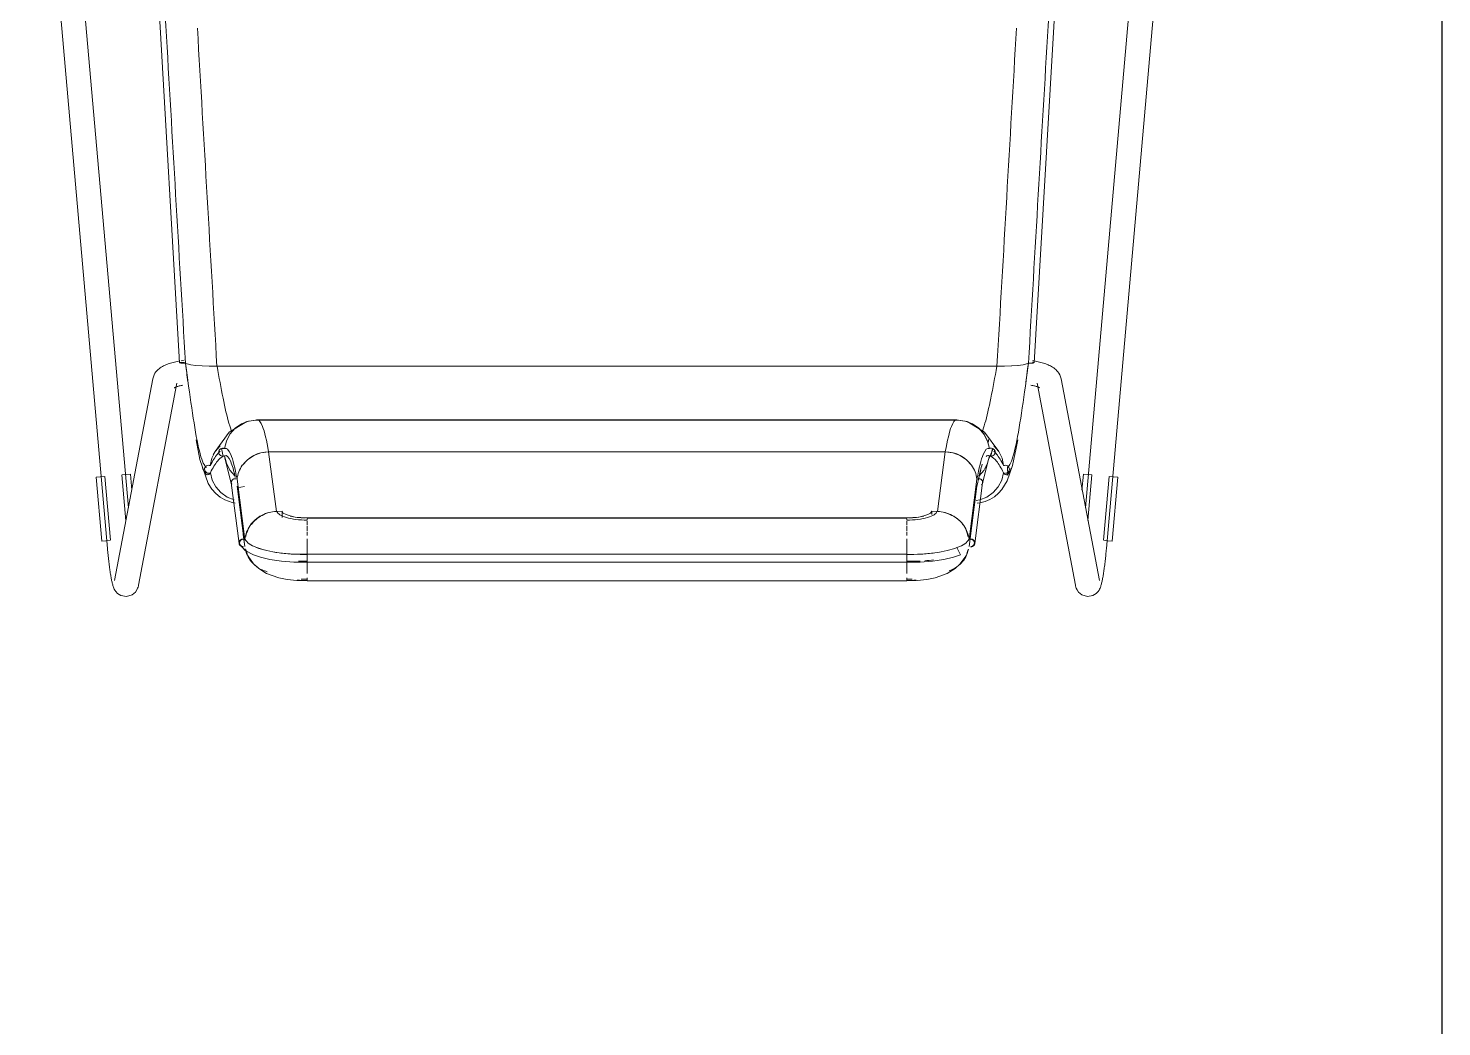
# Model space of a CAD drawing. Header units: millimetres. Extents: x 155927 to 317870, y -36033 to 97293.
# Drawn here: x 207195 to 207890, y 11252 to 11743 of the extents above; entities that cross this region are included whole.
import ezdxf

# ---------------------------------------------------------------- set-up
doc = ezdxf.new("R2010")
doc.units = ezdxf.units.MM
doc.header["$MEASUREMENT"] = 0
doc.layers.add('I-FURN', color=8, linetype='CONTINUOUS', lineweight=9)
doc.layers.add('I-WALL', color=7, linetype='CONTINUOUS', lineweight=9)

msp = doc.modelspace()

# ---------------------------------------------------------------- linework, layer by layer
at = {"layer": 'I-FURN'}
for p, q in [((207194.81, 11930.71), (207233.76, 11487.39)), ((207244.06, 11507.26), (207206.76, 11931.76)), ((207751.95, 11931.76), (207714.67, 11507.41)), ((207724.96, 11487.39), (207763.91, 11930.71)), ((207249.96, 11910.59), (207269.24, 11578.68)), ((207708.76, 11910.59), (207689.48, 11578.68)), ((207266.65, 11579.03), (207267.31, 11579.18)), ((207267.31, 11579.18), (207267.97, 11579.32)), ((207267.97, 11579.32), (207268.65, 11579.46)), ((207268.65, 11579.46), (207269.35, 11579.58)), ((207270.05, 11579.7), (207270.77, 11579.81)), ((207270.77, 11579.81), (207271.49, 11579.91)), ((207689.37, 11579.58), (207688.67, 11579.7)), ((207690.06, 11579.46), (207689.37, 11579.58)), ((207690.75, 11579.32), (207690.06, 11579.46)), ((207691.41, 11579.18), (207690.75, 11579.32)), ((207692.07, 11579.03), (207691.41, 11579.18)), ((207256.31, 11571.82), (207256.67, 11572.71)), ((207256.67, 11572.71), (207257.11, 11573.5)), ((207257.11, 11573.5), (207257.59, 11574.19)), ((207257.59, 11574.19), (207258.1, 11574.79)), ((207258.1, 11574.79), (207258.63, 11575.31)), ((207258.63, 11575.31), (207259.16, 11575.76)), ((207259.16, 11575.76), (207259.69, 11576.16)), ((207259.69, 11576.16), (207260.22, 11576.52)), ((207260.22, 11576.52), (207260.76, 11576.84)), ((207260.76, 11576.84), (207261.3, 11577.13)), ((207261.3, 11577.13), (207261.85, 11577.4)), ((207261.85, 11577.4), (207262.41, 11577.66)), ((207262.41, 11577.66), (207262.98, 11577.89)), ((207262.98, 11577.89), (207263.56, 11578.11)), ((207263.56, 11578.11), (207264.16, 11578.32)), ((207264.16, 11578.32), (207264.76, 11578.51)), ((207264.76, 11578.51), (207265.38, 11578.69)), ((207265.38, 11578.69), (207266.01, 11578.87)), ((207266.01, 11578.87), (207266.65, 11579.03)), ((207269.24, 11578.68), (207269.3, 11578.73)), ((207269.31, 11578.62), (207269.24, 11578.68)), ((207269.31, 11578.73), (207269.25, 11578.68)), ((207269.25, 11578.68), (207269.32, 11578.62)), ((207269.3, 11578.73), (207269.49, 11578.78)), ((207269.49, 11578.78), (207269.31, 11578.73)), ((207269.51, 11578.57), (207269.31, 11578.62)), ((207269.32, 11578.62), (207269.51, 11578.57)), ((207269.78, 11578.82), (207269.49, 11578.78)), ((207269.49, 11578.78), (207269.78, 11578.82)), ((207269.51, 11578.57), (207269.81, 11578.53)), ((207269.81, 11578.53), (207269.51, 11578.57)), ((207270.16, 11578.86), (207269.78, 11578.82)), ((207269.78, 11578.82), (207270.16, 11578.86)), ((207269.81, 11578.53), (207270.19, 11578.5)), ((207270.19, 11578.5), (207269.81, 11578.53)), ((207270.61, 11578.88), (207270.16, 11578.86)), ((207270.16, 11578.86), (207270.61, 11578.88)), ((207270.19, 11578.5), (207270.65, 11578.47)), ((207270.65, 11578.47), (207270.19, 11578.5)), ((207271.1, 11578.89), (207270.61, 11578.88)), ((207270.61, 11578.88), (207271.1, 11578.89)), ((207270.65, 11578.47), (207271.14, 11578.47)), ((207271.14, 11578.47), (207270.65, 11578.47)), ((207271.6, 11578.89), (207271.1, 11578.89)), ((207271.1, 11578.89), (207271.6, 11578.89)), ((207271.14, 11578.47), (207271.64, 11578.47)), ((207271.64, 11578.47), (207271.14, 11578.47)), ((207271.64, 11578.47), (207272.11, 11578.49)), ((207272.11, 11578.49), (207271.64, 11578.47)), ((207273.01, 11578.09), (207272.11, 11578.49)), ((207272.11, 11578.49), (207273.01, 11578.09)), ((207274.75, 11577.72), (207273.01, 11578.09)), ((207273.01, 11578.09), (207274.76, 11577.72)), ((207277.22, 11577.41), (207274.76, 11577.72)), ((207274.76, 11577.72), (207277.25, 11577.41)), ((207280.31, 11577.17), (207277.25, 11577.41)), ((207277.25, 11577.41), (207280.36, 11577.17)), ((207283.83, 11577.02), (207280.35, 11577.17)), ((207280.36, 11577.17), (207283.89, 11577.02)), ((207287.58, 11576.96), (207283.89, 11577.02)), ((207283.89, 11577.02), (207287.66, 11576.96)), ((207287.66, 11576.96), (207671.06, 11576.96)), ((207671.06, 11576.96), (207287.66, 11576.96)), ((207671.06, 11576.96), (207674.83, 11577.02)), ((207674.83, 11577.02), (207671.14, 11576.96)), ((207674.83, 11577.02), (207678.36, 11577.17)), ((207678.37, 11577.17), (207674.89, 11577.02)), ((207678.36, 11577.17), (207681.47, 11577.41)), ((207681.47, 11577.41), (207678.41, 11577.17)), ((207681.47, 11577.41), (207683.96, 11577.72)), ((207683.96, 11577.72), (207681.5, 11577.41)), ((207683.96, 11577.72), (207685.71, 11578.09)), ((207685.71, 11578.09), (207683.97, 11577.72)), ((207686.61, 11578.49), (207685.71, 11578.09)), ((207685.71, 11578.09), (207686.61, 11578.49)), ((207686.61, 11578.49), (207687.08, 11578.47)), ((207687.08, 11578.47), (207686.61, 11578.49)), ((207687.08, 11578.47), (207687.58, 11578.47)), ((207687.58, 11578.47), (207687.08, 11578.47)), ((207687.58, 11578.47), (207688.07, 11578.47)), ((207688.07, 11578.47), (207687.58, 11578.47)), ((207688.07, 11578.47), (207688.52, 11578.5)), ((207688.53, 11578.5), (207688.07, 11578.47)), ((207688.52, 11578.5), (207688.91, 11578.53)), ((207688.91, 11578.53), (207688.53, 11578.5)), ((207688.94, 11578.82), (207688.56, 11578.86)), ((207688.56, 11578.86), (207688.94, 11578.82)), ((207688.91, 11578.53), (207689.21, 11578.57)), ((207689.21, 11578.57), (207688.91, 11578.53)), ((207689.23, 11578.78), (207688.94, 11578.82)), ((207688.94, 11578.82), (207689.23, 11578.78)), ((207689.47, 11578.68), (207689.41, 11578.73)), ((207689.42, 11578.73), (207689.48, 11578.68)), ((207692.71, 11578.87), (207692.07, 11579.03)), ((207693.34, 11578.69), (207692.71, 11578.87)), ((207693.96, 11578.51), (207693.34, 11578.69)), ((207694.56, 11578.32), (207693.96, 11578.51)), ((207695.16, 11578.11), (207694.56, 11578.32)), ((207695.74, 11577.89), (207695.16, 11578.11)), ((207696.31, 11577.66), (207695.74, 11577.89)), ((207696.87, 11577.4), (207696.31, 11577.66)), ((207697.42, 11577.13), (207696.87, 11577.4)), ((207697.95, 11576.84), (207697.42, 11577.13)), ((207698.5, 11576.52), (207697.95, 11576.84)), ((207699.03, 11576.16), (207698.5, 11576.52)), ((207699.56, 11575.76), (207699.03, 11576.16)), ((207700.09, 11575.31), (207699.56, 11575.76)), ((207700.62, 11574.79), (207700.09, 11575.31)), ((207701.13, 11574.19), (207700.62, 11574.79)), ((207701.61, 11573.5), (207701.13, 11574.19)), ((207702.05, 11572.71), (207701.61, 11573.5)), ((207702.41, 11571.82), (207702.05, 11572.71)), ((207256.05, 11570.83), (207237.24, 11471.54)), ((207249.03, 11469.3), (207267.84, 11568.6)), ((207256.05, 11570.83), (207256.31, 11571.82)), ((207266.62, 11566.37), (207266.65, 11566.38)), ((207266.65, 11566.38), (207266.72, 11566.42)), ((207266.72, 11566.42), (207266.81, 11566.47)), ((207266.81, 11566.47), (207266.96, 11566.55)), ((207266.96, 11566.55), (207267.15, 11566.63)), ((207267.15, 11566.63), (207267.39, 11566.73)), ((207267.39, 11566.73), (207267.65, 11566.83)), ((207267.65, 11566.83), (207267.96, 11566.94)), ((207267.96, 11566.94), (207268.29, 11567.04)), ((207268.29, 11567.04), (207268.66, 11567.15)), ((207268.66, 11567.15), (207269.05, 11567.26)), ((207269.05, 11567.26), (207269.47, 11567.37)), ((207269.47, 11567.37), (207269.92, 11567.47)), ((207269.92, 11567.47), (207270.39, 11567.57)), ((207270.39, 11567.57), (207270.88, 11567.67)), ((207688.33, 11567.57), (207687.84, 11567.67)), ((207688.8, 11567.47), (207688.33, 11567.57)), ((207689.24, 11567.37), (207688.8, 11567.47)), ((207689.67, 11567.26), (207689.24, 11567.37)), ((207690.06, 11567.15), (207689.67, 11567.26)), ((207690.43, 11567.04), (207690.06, 11567.15)), ((207690.76, 11566.94), (207690.43, 11567.04)), ((207691.07, 11566.83), (207690.76, 11566.94)), ((207690.88, 11568.6), (207709.69, 11469.3)), ((207691.33, 11566.73), (207691.07, 11566.83)), ((207691.57, 11566.63), (207691.33, 11566.73)), ((207691.76, 11566.55), (207691.57, 11566.63)), ((207691.91, 11566.47), (207691.76, 11566.55)), ((207692, 11566.42), (207691.91, 11566.47)), ((207692.07, 11566.38), (207692, 11566.42)), ((207692.1, 11566.37), (207692.07, 11566.38)), ((207702.67, 11570.83), (207702.41, 11571.82)), ((207721.48, 11471.54), (207702.67, 11570.83)), ((207293.66, 11544.63), (207286.68, 11535.09)), ((207302.32, 11549.74), (207293.66, 11544.63)), ((207296.47, 11546.45), (207293.96, 11543.58)), ((207293.97, 11543.57), (207296.47, 11546.44)), ((207299.61, 11548.62), (207296.47, 11546.45)), ((207296.47, 11546.44), (207299.61, 11548.61)), ((207302.47, 11549.81), (207299.29, 11548.44)), ((207299.61, 11548.61), (207303.18, 11549.98)), ((207303.18, 11549.98), (207299.61, 11548.62)), ((207307.51, 11550.61), (207302.47, 11549.81)), ((207306.97, 11550.46), (207303.18, 11549.98)), ((207303.18, 11549.98), (207306.97, 11550.45)), ((207306.97, 11550.46), (207651.75, 11550.46)), ((207651.75, 11550.46), (207306.97, 11550.46)), ((207346.41, 11550.61), (207307.5, 11550.61)), ((207651.21, 11550.61), (207346.41, 11550.61)), ((207651.21, 11550.61), (207656.25, 11549.81)), ((207655.54, 11549.98), (207651.75, 11550.46)), ((207651.75, 11550.45), (207655.54, 11549.98)), ((207655.54, 11549.98), (207659.11, 11548.61)), ((207659.11, 11548.62), (207655.54, 11549.98)), ((207656.25, 11549.81), (207659.43, 11548.44)), ((207656.4, 11549.74), (207665.05, 11544.63)), ((207662.25, 11546.45), (207659.11, 11548.62)), ((207659.11, 11548.61), (207662.25, 11546.44)), ((207664.76, 11543.58), (207662.25, 11546.45)), ((207662.25, 11546.44), (207664.75, 11543.57)), ((207665.05, 11544.63), (207672.04, 11535.09)), ((207277.35, 11540.76), (207279.25, 11531.1)), ((207289.13, 11537.85), (207286.73, 11535.01)), ((207286.74, 11535.01), (207289.13, 11537.85)), ((207292.21, 11540.18), (207291.32, 11536.47)), ((207293.96, 11543.58), (207292.21, 11540.18)), ((207292.21, 11540.18), (207293.97, 11543.57)), ((207664.75, 11543.57), (207666.5, 11540.18)), ((207666.51, 11540.18), (207664.76, 11543.58)), ((207667.4, 11536.47), (207666.51, 11540.18)), ((207669.58, 11537.85), (207671.98, 11535.01)), ((207671.99, 11535.01), (207669.59, 11537.85)), ((207680.63, 11536.7), (207681.37, 11540.76)), ((207279.25, 11531.1), (207283.24, 11519.38)), ((207284.31, 11528.08), (207285.1, 11531.69)), ((207285.09, 11531.69), (207284.31, 11528.08)), ((207286.73, 11535.01), (207285.09, 11531.69)), ((207285.1, 11531.69), (207286.74, 11535.01)), ((207286.68, 11535.09), (207285.79, 11533.34)), ((207288.54, 11535.2), (207288.47, 11534.71)), ((207288.47, 11534.71), (207288.54, 11534.22)), ((207288.48, 11534.71), (207288.54, 11535.2)), ((207288.54, 11534.22), (207288.48, 11534.71)), ((207288.54, 11535.2), (207288.73, 11535.66)), ((207288.73, 11535.66), (207288.54, 11535.2)), ((207288.73, 11533.76), (207288.54, 11534.22)), ((207288.54, 11534.22), (207288.73, 11533.76)), ((207288.73, 11535.66), (207289.03, 11536.07)), ((207289.02, 11536.07), (207288.73, 11535.66)), ((207289.03, 11533.36), (207288.73, 11533.76)), ((207288.73, 11533.76), (207289.02, 11533.36)), ((207289.41, 11536.38), (207289.02, 11536.07)), ((207289.02, 11533.36), (207289.41, 11533.04)), ((207289.03, 11536.07), (207289.41, 11536.38)), ((207289.41, 11533.05), (207289.03, 11533.36)), ((207289.41, 11536.38), (207289.86, 11536.58)), ((207289.86, 11536.58), (207289.41, 11536.38)), ((207289.86, 11532.84), (207289.41, 11533.05)), ((207289.41, 11533.04), (207289.86, 11532.84)), ((207292.38, 11536.48), (207289.5, 11536.43)), ((207289.8, 11536.57), (207290.64, 11532.68)), ((207290.35, 11536.67), (207289.86, 11536.58)), ((207289.86, 11536.58), (207290.35, 11536.66)), ((207290.35, 11532.76), (207289.86, 11532.84)), ((207289.86, 11532.84), (207290.35, 11532.76)), ((207290.85, 11536.63), (207290.35, 11536.67)), ((207290.35, 11536.66), (207290.85, 11536.63)), ((207290.85, 11532.8), (207290.35, 11532.76)), ((207290.35, 11532.76), (207290.85, 11532.8)), ((207290.85, 11536.63), (207291.32, 11536.46)), ((207291.32, 11536.47), (207290.85, 11536.63)), ((207291.32, 11532.96), (207290.85, 11532.8)), ((207290.85, 11532.8), (207291.32, 11532.96)), ((207291.32, 11532.96), (207292.21, 11529.25)), ((207291.67, 11531.11), (207291.35, 11532.98)), ((207294.64, 11519.5), (207291.67, 11531.11)), ((207302.57, 11530.99), (207300.09, 11528.25)), ((207305.69, 11533.06), (207302.57, 11530.99)), ((207309.23, 11534.38), (207305.69, 11533.06)), ((207313, 11534.86), (207309.23, 11534.38)), ((207316.86, 11505.58), (207313, 11534.86)), ((207313, 11534.86), (207645.72, 11534.86)), ((207645.72, 11534.86), (207313, 11534.86)), ((207645.72, 11534.86), (207641.86, 11505.58)), ((207649.49, 11534.38), (207645.72, 11534.86)), ((207653.03, 11533.06), (207649.49, 11534.38)), ((207656.14, 11530.99), (207653.03, 11533.06)), ((207658.63, 11528.25), (207656.14, 11530.99)), ((207664.08, 11519.5), (207667.05, 11531.11)), ((207666.51, 11529.25), (207667.4, 11532.96)), ((207667.05, 11531.11), (207669.22, 11536.43)), ((207667.4, 11536.46), (207667.87, 11536.63)), ((207667.87, 11536.63), (207667.4, 11536.47)), ((207667.87, 11532.8), (207667.4, 11532.96)), ((207667.4, 11532.96), (207667.87, 11532.8)), ((207668.37, 11536.67), (207667.87, 11536.63)), ((207667.87, 11536.63), (207668.37, 11536.66)), ((207668.37, 11532.76), (207667.87, 11532.8)), ((207667.87, 11532.8), (207668.37, 11532.76)), ((207668.08, 11532.68), (207668.92, 11536.57)), ((207668.86, 11536.58), (207668.37, 11536.67)), ((207668.37, 11536.66), (207668.86, 11536.58)), ((207668.86, 11532.84), (207668.37, 11532.76)), ((207668.37, 11532.76), (207668.86, 11532.84)), ((207668.86, 11536.58), (207669.31, 11536.38)), ((207669.31, 11536.38), (207668.86, 11536.58)), ((207669.31, 11533.05), (207668.86, 11532.84)), ((207668.86, 11532.84), (207669.31, 11533.04)), ((207669.31, 11536.38), (207669.69, 11536.07)), ((207669.7, 11536.07), (207669.31, 11536.38)), ((207669.69, 11533.36), (207669.31, 11533.05)), ((207669.31, 11533.04), (207669.7, 11533.36)), ((207669.69, 11536.07), (207669.99, 11535.66)), ((207669.99, 11533.76), (207669.69, 11533.36)), ((207669.99, 11535.66), (207669.7, 11536.07)), ((207669.7, 11533.36), (207669.99, 11533.76)), ((207669.99, 11535.66), (207670.17, 11535.2)), ((207670.18, 11535.2), (207669.99, 11535.66)), ((207670.17, 11534.22), (207669.99, 11533.76)), ((207669.99, 11533.76), (207670.18, 11534.22)), ((207670.17, 11535.2), (207670.24, 11534.71)), ((207670.24, 11534.71), (207670.17, 11534.22)), ((207670.25, 11534.71), (207670.18, 11535.2)), ((207670.18, 11534.22), (207670.25, 11534.71)), ((207671.98, 11535.01), (207673.62, 11531.69)), ((207673.63, 11531.69), (207671.99, 11535.01)), ((207672.04, 11535.09), (207672.93, 11533.34)), ((207673.62, 11531.69), (207674.41, 11528.08)), ((207674.41, 11528.08), (207673.63, 11531.69)), ((207678.74, 11528.18), (207680.63, 11536.7)), ((207240.86, 11523.52), (207242.85, 11500.92)), ((207240.99, 11523.53), (207243.05, 11523.71)), ((207243.05, 11523.71), (207245.09, 11523.89)), ((207245.79, 11516), (207245.09, 11523.89)), ((207281.48, 11526.29), (207281.54, 11526.78)), ((207281.54, 11526.78), (207281.48, 11526.29)), ((207281.56, 11525.81), (207281.48, 11526.29)), ((207281.48, 11526.29), (207281.55, 11525.81)), ((207281.54, 11526.78), (207281.73, 11527.24)), ((207281.72, 11527.24), (207281.54, 11526.78)), ((207281.55, 11525.81), (207281.75, 11525.35)), ((207281.75, 11525.36), (207281.56, 11525.81)), ((207282.01, 11527.64), (207281.72, 11527.24)), ((207281.73, 11527.24), (207282.01, 11527.64)), ((207282.05, 11524.96), (207281.75, 11525.36)), ((207281.75, 11525.35), (207282.05, 11524.96)), ((207282.01, 11527.64), (207282.39, 11527.96)), ((207282.39, 11527.96), (207282.01, 11527.64)), ((207282.44, 11524.65), (207282.05, 11524.96)), ((207282.05, 11524.96), (207282.44, 11524.65)), ((207282.39, 11527.96), (207282.84, 11528.17)), ((207282.84, 11528.17), (207282.39, 11527.96)), ((207282.9, 11524.46), (207282.44, 11524.65)), ((207282.44, 11524.65), (207282.89, 11524.46)), ((207282.84, 11528.17), (207283.33, 11528.26)), ((207283.33, 11528.26), (207282.84, 11528.17)), ((207282.89, 11524.46), (207283.39, 11524.38)), ((207283.39, 11524.38), (207282.9, 11524.46)), ((207283.33, 11528.26), (207283.83, 11528.23)), ((207283.83, 11528.23), (207283.33, 11528.26)), ((207283.89, 11524.43), (207283.39, 11524.38)), ((207283.39, 11524.38), (207283.89, 11524.42)), ((207283.83, 11528.23), (207284.31, 11528.08)), ((207284.31, 11528.08), (207283.83, 11528.23)), ((207284.36, 11524.59), (207283.89, 11524.43)), ((207283.89, 11524.42), (207284.36, 11524.59)), ((207284.36, 11524.59), (207285.26, 11520.96)), ((207292.21, 11529.25), (207293.96, 11525.85)), ((207293.96, 11525.85), (207296.47, 11522.98)), ((207662.25, 11522.98), (207664.76, 11525.85)), ((207663.25, 11525.88), (207662.49, 11523.44)), ((207665, 11526.22), (207666.51, 11529.25)), ((207673.46, 11520.96), (207674.36, 11524.59)), ((207674.83, 11524.43), (207674.36, 11524.59)), ((207674.36, 11524.59), (207674.83, 11524.42)), ((207674.41, 11528.08), (207674.89, 11528.23)), ((207674.89, 11528.23), (207674.41, 11528.08)), ((207674.89, 11528.23), (207675.39, 11528.26)), ((207675.39, 11528.26), (207674.89, 11528.23)), ((207675.27, 11523.67), (207676.44, 11523.35)), ((207675.82, 11524.46), (207675.33, 11524.38)), ((207675.33, 11524.38), (207675.83, 11524.46)), ((207675.39, 11528.26), (207675.88, 11528.17)), ((207675.88, 11528.17), (207675.39, 11528.26)), ((207676.28, 11524.65), (207675.82, 11524.46)), ((207675.83, 11524.46), (207676.28, 11524.65)), ((207675.88, 11528.17), (207676.33, 11527.96)), ((207676.33, 11527.96), (207675.88, 11528.17)), ((207676.07, 11520.55), (207678.74, 11528.18)), ((207676.44, 11523.35), (207676.24, 11527.19)), ((207676.67, 11524.96), (207676.28, 11524.65)), ((207676.28, 11524.65), (207676.67, 11524.96)), ((207676.33, 11527.96), (207676.7, 11527.64)), ((207676.71, 11527.64), (207676.33, 11527.96)), ((207676.97, 11525.36), (207676.67, 11524.96)), ((207676.67, 11524.96), (207676.97, 11525.35)), ((207676.7, 11527.64), (207676.99, 11527.24)), ((207677, 11527.24), (207676.71, 11527.64)), ((207677.16, 11525.81), (207676.97, 11525.36)), ((207676.97, 11525.35), (207677.17, 11525.81)), ((207676.99, 11527.24), (207677.18, 11526.78)), ((207677.18, 11526.78), (207677, 11527.24)), ((207677.23, 11526.29), (207677.16, 11525.81)), ((207677.17, 11525.81), (207677.24, 11526.29)), ((207677.18, 11526.78), (207677.23, 11526.29)), ((207677.24, 11526.29), (207677.18, 11526.78)), ((207713.63, 11523.89), (207712.93, 11516)), ((207713.63, 11523.89), (207715.67, 11523.71)), ((207715.67, 11523.71), (207717.73, 11523.53)), ((207715.88, 11501.04), (207717.86, 11523.52)), ((207228.18, 11522.41), (207230.23, 11522.59)), ((207230.94, 11491), (207228.18, 11522.41)), ((207230.23, 11522.59), (207232.29, 11522.77)), ((207235.18, 11491.37), (207232.42, 11522.78)), ((207283.24, 11519.38), (207285.06, 11516.56)), ((207285.06, 11516.56), (207287.05, 11514.32)), ((207285.26, 11520.96), (207287, 11517.64)), ((207287, 11517.64), (207289.48, 11514.81)), ((207294.68, 11520.28), (207294.61, 11519.81)), ((207294.61, 11519.81), (207294.68, 11519.34)), ((207294.63, 11519.58), (207298.48, 11489.8)), ((207294.87, 11520.72), (207294.68, 11520.28)), ((207294.68, 11519.34), (207294.87, 11518.9)), ((207295.16, 11521.1), (207294.87, 11520.72)), ((207295.55, 11521.4), (207295.16, 11521.1)), ((207296, 11521.6), (207295.55, 11521.4)), ((207296.49, 11521.67), (207296, 11521.6)), ((207296.47, 11522.98), (207296.59, 11522.87)), ((207296.99, 11521.64), (207296.49, 11521.67)), ((207301.3, 11491.78), (207297.46, 11521.48)), ((207297.48, 11517.93), (207301.32, 11488.24)), ((207297.6, 11517.15), (207301.09, 11517.84)), ((207657.4, 11488.24), (207661.24, 11517.93)), ((207657.42, 11491.78), (207661.26, 11521.48)), ((207660.24, 11489.8), (207664.09, 11519.58)), ((207662.49, 11523.44), (207661.12, 11517.15)), ((207662.23, 11521.67), (207661.73, 11521.64)), ((207662.72, 11521.6), (207662.23, 11521.67)), ((207663.17, 11521.4), (207662.72, 11521.6)), ((207663.56, 11521.1), (207663.17, 11521.4)), ((207663.85, 11520.72), (207663.56, 11521.1)), ((207663.56, 11518.51), (207663.85, 11518.9)), ((207664.04, 11520.28), (207663.85, 11520.72)), ((207663.85, 11518.9), (207664.04, 11519.34)), ((207664.11, 11519.81), (207664.04, 11520.28)), ((207664.04, 11519.34), (207664.11, 11519.81)), ((207669.24, 11514.81), (207671.72, 11517.64)), ((207671.72, 11517.64), (207673.46, 11520.96)), ((207673.57, 11516.43), (207676.07, 11520.55)), ((207726.3, 11522.78), (207723.54, 11491.37)), ((207726.43, 11522.77), (207728.49, 11522.59)), ((207730.54, 11522.41), (207727.78, 11491)), ((207728.49, 11522.59), (207730.54, 11522.41)), ((207287.05, 11514.32), (207289.22, 11512.54)), ((207289.22, 11512.54), (207291.49, 11511.2)), ((207289.48, 11514.81), (207292.57, 11512.64)), ((207291.49, 11511.2), (207295.09, 11509.9)), ((207292.57, 11512.64), (207296.08, 11511.24)), ((207295.09, 11509.9), (207296.6, 11509.71)), ((207662.63, 11511.25), (207660.89, 11510.87)), ((207660.9, 11510.87), (207662.64, 11511.24)), ((207661.36, 11509.58), (207662.78, 11509.73)), ((207662.64, 11511.24), (207666.15, 11512.64)), ((207662.78, 11509.73), (207665.29, 11510.38)), ((207665.29, 11510.38), (207667.65, 11511.41)), ((207666.15, 11512.64), (207669.24, 11514.81)), ((207667.65, 11511.41), (207669.85, 11512.79)), ((207669.85, 11512.79), (207671.83, 11514.47)), ((207671.83, 11514.47), (207673.57, 11516.43)), ((207319.58, 11505.65), (207316.86, 11505.58)), ((207319.58, 11505.65), (207319.58, 11502.64)), ((207320.22, 11504.79), (207319.58, 11505.65)), ((207319.58, 11505.63), (207319.58, 11502.64)), ((207321.57, 11504), (207320.22, 11504.79)), ((207323.55, 11503.33), (207321.57, 11504)), ((207326.05, 11502.82), (207323.55, 11503.33)), ((207328.9, 11502.5), (207326.05, 11502.82)), ((207632.67, 11502.82), (207629.82, 11502.5)), ((207635.17, 11503.33), (207632.67, 11502.82)), ((207637.15, 11504), (207635.17, 11503.33)), ((207638.5, 11504.79), (207637.15, 11504)), ((207639.14, 11505.65), (207638.5, 11504.79)), ((207639.14, 11503.98), (207639.14, 11505.65)), ((207641.86, 11505.58), (207639.14, 11505.65)), ((207639.14, 11503.98), (207639.14, 11505.63)), ((207331.93, 11502.39), (207328.9, 11502.5)), ((207626.79, 11502.39), (207331.93, 11502.39)), ((207331.93, 11502.33), (207626.79, 11502.33)), ((207331.93, 11499.2), (207331.93, 11500.8)), ((207331.93, 11499.15), (207331.93, 11499)), ((207331.93, 11496.02), (207331.93, 11498.48)), ((207629.82, 11502.5), (207626.79, 11502.39)), ((207626.79, 11500.8), (207626.79, 11499.2)), ((207626.79, 11499), (207626.79, 11499.15)), ((207626.79, 11498.48), (207626.79, 11496.02)), ((207232.99, 11491.17), (207230.94, 11491)), ((207235.05, 11491.36), (207232.99, 11491.17)), ((207301.39, 11486.4), (207298.84, 11489.3)), ((207301.17, 11489.43), (207300.55, 11494.21)), ((207331.93, 11493.65), (207331.93, 11495.49)), ((207331.93, 11488.47), (207331.93, 11492.03)), ((207626.79, 11495.49), (207626.79, 11493.65)), ((207626.79, 11492.03), (207626.79, 11488.47)), ((207657.85, 11491.77), (207658.17, 11494.21)), ((207725.73, 11491.17), (207723.67, 11491.36)), ((207727.78, 11491), (207725.73, 11491.17)), ((207233.77, 11487.23), (207233.76, 11487.39)), ((207233.84, 11486.48), (207233.77, 11487.23)), ((207233.91, 11485.73), (207233.84, 11486.48)), ((207233.98, 11484.98), (207233.91, 11485.73)), ((207234.06, 11484.24), (207233.98, 11484.98)), ((207234.13, 11483.5), (207234.06, 11484.24)), ((207234.21, 11482.76), (207234.13, 11483.5)), ((207234.29, 11482.04), (207234.21, 11482.76)), ((207234.37, 11481.32), (207234.29, 11482.04)), ((207305.5, 11484.22), (207301.39, 11486.4)), ((207302.96, 11483.61), (207302.86, 11483.81)), ((207305.64, 11479.71), (207302.96, 11483.61)), ((207308.96, 11483.05), (207305.5, 11484.22)), ((207307.26, 11487.76), (207310.7, 11486.66)), ((207313.65, 11481.95), (207308.96, 11483.05)), ((207310.7, 11486.66), (207315.13, 11485.69)), ((207319.27, 11481.11), (207313.65, 11481.95)), ((207315.13, 11485.69), (207319.15, 11485.1)), ((207319.15, 11485.1), (207325.71, 11484.57)), ((207325.71, 11484.57), (207331.93, 11484.49)), ((207331.93, 11488.27), (207331.93, 11484.46)), ((207331.93, 11484.46), (207331.93, 11488.27)), ((207626.79, 11484.49), (207331.93, 11484.49)), ((207331.93, 11480.53), (207331.93, 11484.48)), ((207331.93, 11484.48), (207331.93, 11484.38)), ((207331.93, 11484.38), (207331.93, 11484.16)), ((207331.93, 11484.16), (207331.93, 11483.82)), ((207331.93, 11483.82), (207331.93, 11483.41)), ((207331.93, 11483.41), (207331.93, 11482.93)), ((207331.93, 11482.93), (207331.93, 11482.43)), ((207331.93, 11482.43), (207331.93, 11481.94)), ((207331.93, 11481.94), (207331.93, 11481.49)), ((207626.79, 11484.46), (207626.79, 11488.27)), ((207626.79, 11488.27), (207626.79, 11484.46)), ((207626.79, 11484.38), (207626.79, 11480.53)), ((207626.79, 11484.16), (207626.79, 11484.38)), ((207626.79, 11483.82), (207626.79, 11484.16)), ((207626.79, 11483.41), (207626.79, 11483.82)), ((207626.79, 11482.93), (207626.79, 11483.41)), ((207626.79, 11482.43), (207626.79, 11482.93)), ((207626.79, 11481.94), (207626.79, 11482.43)), ((207626.79, 11481.49), (207626.79, 11481.94)), ((207639.45, 11481.11), (207645.07, 11481.95)), ((207645.07, 11481.95), (207649.76, 11483.05)), ((207649.76, 11483.05), (207653.21, 11484.22)), ((207653.21, 11484.22), (207651.46, 11487.76)), ((207653.08, 11479.71), (207655.76, 11483.61)), ((207655.76, 11483.61), (207655.86, 11483.81)), ((207724.35, 11481.32), (207724.43, 11482.04)), ((207724.43, 11482.04), (207724.51, 11482.76)), ((207724.51, 11482.76), (207724.59, 11483.5)), ((207724.59, 11483.5), (207724.66, 11484.24)), ((207724.66, 11484.24), (207724.74, 11484.98)), ((207724.74, 11484.98), (207724.81, 11485.73)), ((207724.81, 11485.73), (207724.88, 11486.48)), ((207724.88, 11486.48), (207724.95, 11487.23)), ((207724.95, 11487.23), (207724.96, 11487.39)), ((207234.45, 11480.61), (207234.37, 11481.32)), ((207234.54, 11479.91), (207234.45, 11480.61)), ((207234.62, 11479.22), (207234.54, 11479.91)), ((207234.71, 11478.55), (207234.62, 11479.22)), ((207234.8, 11477.88), (207234.71, 11478.55)), ((207234.89, 11477.24), (207234.8, 11477.88)), ((207234.98, 11476.6), (207234.89, 11477.24)), ((207235.07, 11475.98), (207234.98, 11476.6)), ((207235.16, 11475.38), (207235.07, 11475.98)), ((207235.25, 11474.79), (207235.16, 11475.38)), ((207308.12, 11477.42), (207305.64, 11479.71)), ((207312, 11475.03), (207308.12, 11477.42)), ((207318.05, 11472.9), (207312, 11475.03)), ((207325.39, 11480.62), (207319.27, 11481.11)), ((207331.93, 11480.53), (207325.39, 11480.62)), ((207331.93, 11481.49), (207331.93, 11481.1)), ((207331.93, 11481.1), (207331.93, 11480.79)), ((207331.93, 11480.79), (207331.93, 11480.6)), ((207331.93, 11480.77), (207331.93, 11477.75)), ((207331.93, 11477.76), (207331.93, 11480.77)), ((207331.93, 11480.6), (207331.93, 11480.53)), ((207331.93, 11480.53), (207626.79, 11480.53)), ((207331.93, 11475.01), (207331.93, 11477.59)), ((207626.79, 11481.1), (207626.79, 11481.49)), ((207626.79, 11480.79), (207626.79, 11481.1)), ((207626.79, 11480.6), (207626.79, 11480.79)), ((207626.79, 11477.75), (207626.79, 11480.77)), ((207626.79, 11480.77), (207626.79, 11477.76)), ((207626.79, 11480.53), (207633.33, 11480.62)), ((207626.79, 11480.53), (207626.79, 11480.6)), ((207626.79, 11477.59), (207626.79, 11475.01)), ((207633.33, 11480.62), (207639.45, 11481.11)), ((207640.67, 11472.9), (207646.72, 11475.03)), ((207646.72, 11475.03), (207650.6, 11477.42)), ((207650.6, 11477.42), (207653.08, 11479.71)), ((207723.47, 11474.79), (207723.56, 11475.38)), ((207723.56, 11475.38), (207723.65, 11475.98)), ((207723.65, 11475.98), (207723.74, 11476.6)), ((207723.74, 11476.6), (207723.83, 11477.24)), ((207723.83, 11477.24), (207723.92, 11477.88)), ((207723.92, 11477.88), (207724.01, 11478.55)), ((207724.01, 11478.55), (207724.1, 11479.22)), ((207724.1, 11479.22), (207724.18, 11479.91)), ((207724.18, 11479.91), (207724.27, 11480.61)), ((207724.27, 11480.61), (207724.35, 11481.32)), ((207235.34, 11474.22), (207235.25, 11474.79)), ((207235.44, 11473.67), (207235.34, 11474.22)), ((207235.53, 11473.14), (207235.44, 11473.67)), ((207235.62, 11472.63), (207235.53, 11473.14)), ((207235.72, 11472.13), (207235.62, 11472.63)), ((207235.81, 11471.65), (207235.72, 11472.13)), ((207235.91, 11471.19), (207235.81, 11471.65)), ((207236.01, 11470.75), (207235.91, 11471.19)), ((207236.11, 11470.32), (207236.01, 11470.75)), ((207236.21, 11469.91), (207236.11, 11470.32)), ((207236.32, 11469.51), (207236.21, 11469.91)), ((207236.44, 11469.11), (207236.32, 11469.51)), ((207236.56, 11468.72), (207236.44, 11469.11)), ((207236.7, 11468.31), (207236.56, 11468.72)), ((207236.87, 11467.88), (207236.7, 11468.31)), ((207237.09, 11467.41), (207236.87, 11467.88)), ((207248.59, 11467.75), (207248.8, 11468.37)), ((207248.8, 11468.37), (207248.94, 11468.89)), ((207248.94, 11468.89), (207249.03, 11469.3)), ((207322.08, 11472.11), (207318.05, 11472.9)), ((207326.9, 11471.6), (207322.08, 11472.11)), ((207331.93, 11471.49), (207326.9, 11471.6)), ((207331.93, 11471.51), (207331.93, 11472.98)), ((207331.93, 11471.66), (207331.93, 11471.49)), ((207331.93, 11471.49), (207626.79, 11471.49)), ((207626.79, 11472.98), (207626.79, 11471.51)), ((207626.79, 11471.49), (207626.79, 11471.66)), ((207626.79, 11471.49), (207631.82, 11471.6)), ((207631.82, 11471.6), (207636.64, 11472.11)), ((207636.64, 11472.11), (207640.67, 11472.9)), ((207709.78, 11468.89), (207709.69, 11469.3)), ((207709.92, 11468.37), (207709.78, 11468.89)), ((207710.13, 11467.75), (207709.92, 11468.37)), ((207721.63, 11467.41), (207721.85, 11467.88)), ((207721.85, 11467.88), (207722.02, 11468.31)), ((207722.02, 11468.31), (207722.16, 11468.72)), ((207722.16, 11468.72), (207722.28, 11469.11)), ((207722.28, 11469.11), (207722.4, 11469.51)), ((207722.4, 11469.51), (207722.51, 11469.91)), ((207722.51, 11469.91), (207722.61, 11470.32)), ((207722.61, 11470.32), (207722.71, 11470.75)), ((207722.71, 11470.75), (207722.81, 11471.19)), ((207722.81, 11471.19), (207722.9, 11471.65)), ((207722.9, 11471.65), (207723, 11472.13)), ((207723, 11472.13), (207723.1, 11472.63)), ((207723.1, 11472.63), (207723.19, 11473.14)), ((207723.19, 11473.14), (207723.28, 11473.67)), ((207723.28, 11473.67), (207723.38, 11474.22)), ((207723.38, 11474.22), (207723.47, 11474.79)), ((207237.39, 11466.85), (207237.09, 11467.41)), ((207237.87, 11466.15), (207237.39, 11466.85)), ((207238.73, 11465.24), (207237.87, 11466.15)), ((207240.38, 11464.2), (207238.73, 11465.24)), ((207243.14, 11463.71), (207240.38, 11464.2)), ((207245.89, 11464.55), (207243.14, 11463.71)), ((207245.89, 11464.55), (207247.47, 11465.87)), ((207247.47, 11465.87), (207248.21, 11466.95)), ((207248.21, 11466.95), (207248.59, 11467.75)), ((207710.5, 11466.95), (207710.13, 11467.75)), ((207711.25, 11465.87), (207710.5, 11466.95)), ((207712.83, 11464.55), (207711.25, 11465.87)), ((207712.83, 11464.55), (207715.58, 11463.71)), ((207715.58, 11463.71), (207718.34, 11464.2)), ((207718.34, 11464.2), (207719.99, 11465.24)), ((207719.99, 11465.24), (207720.85, 11466.15)), ((207720.85, 11466.15), (207721.33, 11466.85)), ((207721.33, 11466.85), (207721.63, 11467.41))]:
    msp.add_line(p, q, dxfattribs=at)
for centre, major_axis, ratio, start_param, end_param in [((207313.13, 11519.79), (-15.78, 0), 0.955139, 4.720632, 5.68731), ((207645.59, 11519.79), (-15.78, 0), 0.955139, 3.737469, 4.704147), ((207313.13, 11519.79), (-15.78, 0), 0.955139, 5.929149, 6.170649), ((207313.13, 11519.79), (-15.78, 0), 0.955139, 5.687432, 5.928979), ((207645.59, 11519.79), (-15.78, 0), 0.955139, 3.495799, 3.737346), ((207645.59, 11519.79), (-15.78, 0), 0.955139, 3.254129, 3.495629), ((207296.58, 11519.81), (-1.96, 0), 0.955139, 4.501447, 6.790779), ((207662.14, 11519.81), (-1.96, 0), 0.955139, 2.379629, 4.923331), ((207331.93, 11487.24), (0, -15.75), 0.000004, 3.431839, 3.614078), ((207626.79, 11487.24), (0, -15.75), 0.000004, 2.669107, 2.851347), ((207331.93, 11475.77), (-12.4, 0), 0.287441, 1.332781, 1.570796), ((207626.79, 11475.77), (12.4, 0), 0.287441, 4.712389, 4.932602)]:
    msp.add_ellipse(centre, major_axis=major_axis, ratio=ratio, start_param=start_param, end_param=end_param, dxfattribs=at)
for points in [[(207272.11, 11578.49), (207268.89, 11633.72), (207262.45, 11744.32), (207256.01, 11855.08), (207252.79, 11910.49)], [(207686.61, 11578.49), (207689.83, 11633.72), (207696.27, 11744.32), (207702.71, 11855.08), (207705.93, 11910.49)], [(207287.58, 11576.96), (207284.39, 11632.32), (207281.19, 11687.74), (207277.99, 11743.2)], [(207680.72, 11743.2), (207677.53, 11687.74), (207674.33, 11632.32), (207671.14, 11576.96)], [(207272.13, 11578.48), (207272.51, 11575.42), (207272.9, 11572.32), (207273.29, 11569.27)], [(207686.59, 11578.48), (207686.2, 11575.35), (207685.8, 11572.19), (207685.41, 11569.08)], [(207307.5, 11550.61), (207307.33, 11550.61), (207307.15, 11550.56), (207306.97, 11550.45)], [(207651.75, 11550.45), (207651.57, 11550.56), (207651.39, 11550.61), (207651.21, 11550.61)], [(207667.01, 11540.93), (207666.96, 11540.46), (207666.9, 11539.99), (207666.84, 11539.53)], [(207291.32, 11536.46), (207292.34, 11537.01), (207294.39, 11535.05), (207296.43, 11526.98), (207297.46, 11521.48)], [(207667.4, 11536.46), (207666.38, 11537.01), (207664.33, 11535.05), (207662.29, 11526.98), (207661.26, 11521.48)], [(207667.4, 11532.96), (207666.86, 11533.25), (207666.31, 11533.11), (207665.77, 11532.54)], [(207663.87, 11528.81), (207663.21, 11526.91), (207662.55, 11524.1), (207661.89, 11521.06)], [(207316.86, 11505.58), (207315.57, 11505.54), (207313.07, 11505.18), (207309.47, 11503.77), (207306.32, 11501.58), (207303.79, 11498.74), (207302.03, 11495.4), (207301.45, 11493.02), (207301.3, 11491.78)], [(207331.93, 11501.27), (207328.15, 11501.32), (207320.75, 11502.29), (207317.37, 11504.46), (207317.11, 11505.57)], [(207323.56, 11503.28), (207325.6, 11502.73), (207328.32, 11502.45), (207331.1, 11502.36)], [(207641.61, 11505.57), (207641.48, 11505.01), (207640.54, 11503.91), (207637.21, 11502.52), (207632.42, 11501.56), (207628.68, 11501.29), (207626.79, 11501.27)], [(207627.62, 11502.34), (207630.4, 11502.4), (207632.95, 11502.76), (207635.16, 11503.28)], [(207657.42, 11491.78), (207657.27, 11493.02), (207656.69, 11495.4), (207654.93, 11498.74), (207652.4, 11501.58), (207649.25, 11503.77), (207645.65, 11505.18), (207643.15, 11505.54), (207641.86, 11505.58)], [(207301.76, 11493.3), (207302.07, 11494.68), (207302.58, 11496.05), (207303.27, 11497.31)], [(207655.44, 11497.29), (207656.13, 11496.03), (207656.54, 11494.67), (207656.87, 11493.29)], [(207300.54, 11491.96), (207300.71, 11491.97), (207300.88, 11491.97), (207301.03, 11491.94)], [(207331.93, 11484.46), (207329.59, 11484.42), (207324.94, 11484.49), (207318.08, 11485.12), (207311.94, 11486.23), (207306.87, 11487.76), (207303.17, 11489.66), (207301.86, 11491.06), (207301.5, 11491.79)], [(207657.22, 11491.79), (207656.86, 11491.06), (207655.55, 11489.66), (207653.09, 11488.39), (207651.63, 11487.82)], [(207302.39, 11484.9), (207302.14, 11485.53), (207301.98, 11486.18), (207301.84, 11486.84)], [(207656.95, 11486.91), (207656.79, 11486.22), (207656.59, 11485.55), (207656.34, 11484.89)], [(207309.55, 11476.97), (207310.44, 11476.54), (207311.36, 11476.14), (207312.32, 11475.9)], [(207331.93, 11481.06), (207330.5, 11481.04), (207329.08, 11481.04), (207327.67, 11481.08)], [(207633.39, 11481.17), (207631.2, 11481.06), (207629, 11481.02), (207626.79, 11481.06)], [(207639.94, 11481.74), (207638.53, 11481.56), (207637.08, 11481.39), (207635.6, 11481.28)], [(207331.93, 11471.58), (207330.22, 11471.58), (207328.55, 11471.65), (207326.96, 11471.8)], [(207631.39, 11471.77), (207629.92, 11471.64), (207628.36, 11471.58), (207626.79, 11471.58)]]:
    msp.add_open_spline(points, degree=3, dxfattribs=at)
for points, knots in [([(207272.11, 11578.49), (207273.13, 11570.94), (207275.16, 11555.72), (207278.21, 11537.29), (207280.65, 11528.99), (207282.07, 11527.39), (207282.48, 11527.19)], [0, 0, 0, 0, 0.25, 0.5, 0.75, 0.8499412, 0.8499412, 0.8499412, 0.8499412]), ([(207294.96, 11544.69), (207294.47, 11545.83), (207293.01, 11550.08), (207290.58, 11560.79), (207288.63, 11571.57), (207287.66, 11576.96)], [0.375, 0.375, 0.375, 0.375, 0.5, 0.75, 1, 1, 1, 1]), ([(207671.06, 11576.96), (207670.09, 11571.57), (207668.14, 11560.79), (207665.71, 11550.08), (207664.25, 11545.83), (207663.76, 11544.69)], [0, 0, 0, 0, 0.25, 0.5, 0.625, 0.625, 0.625, 0.625]), ([(207686.61, 11578.49), (207685.59, 11570.94), (207683.56, 11555.72), (207680.51, 11537.29), (207678.07, 11528.99), (207676.65, 11527.39), (207676.24, 11527.19)], [0, 0, 0, 0, 0.25, 0.5, 0.75, 0.8499411, 0.8499411, 0.8499411, 0.8499411]), ([(207313, 11534.86), (207312, 11540.59), (207310.17, 11548.23), (207308.33, 11550.61), (207307.51, 11550.61)], [0, 0, 0, 0, 0.5, 0.9107154, 0.9107154, 0.9107154, 0.9107154]), ([(207651.21, 11550.61), (207650.39, 11550.61), (207648.55, 11548.23), (207646.72, 11540.59), (207645.72, 11534.86)], [0.0892847, 0.0892847, 0.0892847, 0.0892847, 0.5, 1, 1, 1, 1]), ([(207284.31, 11528.08), (207285.48, 11530.48), (207287.1, 11533.14), (207288.73, 11534.81), (207289.19, 11535.21)], [0, 0, 0, 0, 0.5, 0.696307, 0.696307, 0.696307, 0.696307]), ([(207284.36, 11524.59), (207285.52, 11526.99), (207287.61, 11530.42), (207289.7, 11532.21), (207290.64, 11532.68)], [0, 0, 0, 0, 0.5, 0.9025379, 0.9025379, 0.9025379, 0.9025379]), ([(207291.32, 11532.96), (207292.34, 11533.51), (207294.1, 11531.83), (207295.86, 11525.67), (207296.6, 11522.32)], [0, 0, 0, 0, 0.5, 0.8614989, 0.8614989, 0.8614989, 0.8614989]), ([(207674.36, 11524.59), (207673.2, 11526.99), (207671.11, 11530.42), (207669.02, 11532.21), (207668.08, 11532.68)], [0, 0, 0, 0, 0.5, 0.9025383, 0.9025383, 0.9025383, 0.9025383]), ([(207674.41, 11528.08), (207673.24, 11530.48), (207671.62, 11533.14), (207669.99, 11534.81), (207669.53, 11535.21)], [0, 0, 0, 0, 0.5, 0.6963068, 0.6963068, 0.6963068, 0.6963068]), ([(207280.51, 11527.01), (207280.77, 11526.29), (207282.05, 11523.27), (207283.33, 11523.03), (207284.36, 11524.59)], [0.6866019, 0.6866019, 0.6866019, 0.6866019, 0.75, 1, 1, 1, 1]), ([(207678.13, 11526.8), (207677.9, 11526.17), (207676.64, 11523.26), (207675.39, 11523.03), (207674.36, 11524.59)], [0.6929173, 0.6929173, 0.6929173, 0.6929173, 0.75, 1, 1, 1, 1]), ([(207304.5, 11499.16), (207305.89, 11501), (207308.71, 11503.31), (207312.09, 11504.79), (207313.33, 11505.03)], [-0.6390766, -0.6390766, -0.6390766, -0.6390766, -0.3333333, -0.1666667, -0.1666667, -0.1666667, -0.1666667]), ([(207645.39, 11505.03), (207646.62, 11504.7), (207649.94, 11503.35), (207653.1, 11501.09), (207654.29, 11499.19)], [-0.8333333, -0.8333333, -0.8333333, -0.8333333, -0.6666667, -0.3609234, -0.3609234, -0.3609234, -0.3609234]), ([(207301.3, 11491.78), (207301.16, 11491.84), (207300.95, 11491.91), (207300.66, 11491.95), (207300.38, 11491.97), (207300.08, 11491.93), (207299.79, 11491.85), (207299.52, 11491.74), (207299.21, 11491.54), (207298.89, 11491.23), (207298.65, 11490.86), (207298.52, 11490.51), (207298.47, 11490.19), (207298.47, 11489.92), (207298.5, 11489.66), (207298.57, 11489.41), (207298.69, 11489.16), (207298.88, 11488.86), (207299.2, 11488.55), (207299.6, 11488.34), (207299.95, 11488.24), (207300.21, 11488.2), (207300.37, 11488.2), (207300.45, 11488.2)], [0, 0, 0, 0, 0.0555556, 0.0833333, 0.1111111, 0.1666667, 0.1944444, 0.2222222, 0.2777778, 0.3333333, 0.3888889, 0.4444444, 0.4791667, 0.5138889, 0.5486111, 0.5833333, 0.6180556, 0.6527778, 0.7222222, 0.7916667, 0.8263889, 0.8611111, 0.8888889, 0.8888889, 0.8888889, 0.8888889]), ([(207300.54, 11488.21), (207300.37, 11488.22), (207300.08, 11488.26), (207299.7, 11488.4), (207299.29, 11488.66), (207298.83, 11489.18), (207298.58, 11490.04), (207298.81, 11490.83), (207299.2, 11491.36), (207299.59, 11491.68), (207299.89, 11491.82), (207300.05, 11491.87)], [-0.875, -0.875, -0.875, -0.875, -0.8125, -0.765625, -0.71875, -0.625, -0.5, -0.375, -0.3125, -0.25, -0.1875, -0.1875, -0.1875, -0.1875]), ([(207658.67, 11491.87), (207658.79, 11491.83), (207659.02, 11491.73), (207659.43, 11491.46), (207659.89, 11490.91), (207660.14, 11490.04), (207659.91, 11489.26), (207659.52, 11488.75), (207659.13, 11488.45), (207658.68, 11488.26), (207658.35, 11488.22), (207658.18, 11488.21)], [-0.8125, -0.8125, -0.8125, -0.8125, -0.765625, -0.71875, -0.625, -0.5, -0.375, -0.3125, -0.25, -0.1875, -0.125, -0.125, -0.125, -0.125]), ([(207658.27, 11488.2), (207658.42, 11488.19), (207658.64, 11488.21), (207658.93, 11488.28), (207659.2, 11488.38), (207659.51, 11488.56), (207659.83, 11488.85), (207660.07, 11489.21), (207660.2, 11489.56), (207660.25, 11489.87), (207660.25, 11490.14), (207660.22, 11490.4), (207660.15, 11490.66), (207660.03, 11490.91), (207659.84, 11491.22), (207659.52, 11491.54), (207659.12, 11491.78), (207658.77, 11491.9), (207658.51, 11491.94), (207658.34, 11491.96), (207658.27, 11491.97)], [0.1111111, 0.1111111, 0.1111111, 0.1111111, 0.1666667, 0.1944444, 0.2222222, 0.2777778, 0.3333333, 0.3888889, 0.4444444, 0.4791667, 0.5138889, 0.5486111, 0.5833333, 0.6180556, 0.6527778, 0.7222222, 0.7916667, 0.8263889, 0.8611111, 0.8888889, 0.8888889, 0.8888889, 0.8888889]), ([(207301.51, 11487.12), (207301.67, 11486.36), (207302.24, 11484.45), (207303.8, 11481.59), (207305.8, 11479.41), (207307.19, 11478.4), (207307.59, 11478.13)], [0.0592823, 0.0592823, 0.0592823, 0.0592823, 0.1666667, 0.3333333, 0.5, 0.565028, 0.565028, 0.565028, 0.565028]), ([(207651.46, 11487.76), (207650.03, 11487.21), (207646.7, 11486.22), (207640.64, 11485.12), (207633.78, 11484.49), (207629.13, 11484.42), (207626.79, 11484.46)], [0.3397465, 0.3397465, 0.3397465, 0.3397465, 0.5, 0.6666667, 0.8333333, 0.9999948, 0.9999948, 0.9999948, 0.9999948]), ([(207652.29, 11478.98), (207653.24, 11479.77), (207654.91, 11481.59), (207656.51, 11484.41), (207656.97, 11486.32), (207657.13, 11487.06)], [0.5, 0.5, 0.5, 0.5, 0.6666667, 0.8333333, 0.9365189, 0.9365189, 0.9365189, 0.9365189]), ([(207647.65, 11476.33), (207648.17, 11476.52), (207649.52, 11477.09), (207650.77, 11477.83), (207651.5, 11478.36)], [0.260519, 0.260519, 0.260519, 0.260519, 0.3333333, 0.4544474, 0.4544474, 0.4544474, 0.4544474])]:
    msp.add_open_spline(points, degree=3, knots=knots, dxfattribs=at)
at = {"layer": 'I-WALL', "lineweight": 30}
msp.add_line((207889.83, 13505.61), (207889.83, 9758.1), dxfattribs=at)

doc.saveas('drawing.dxf')
